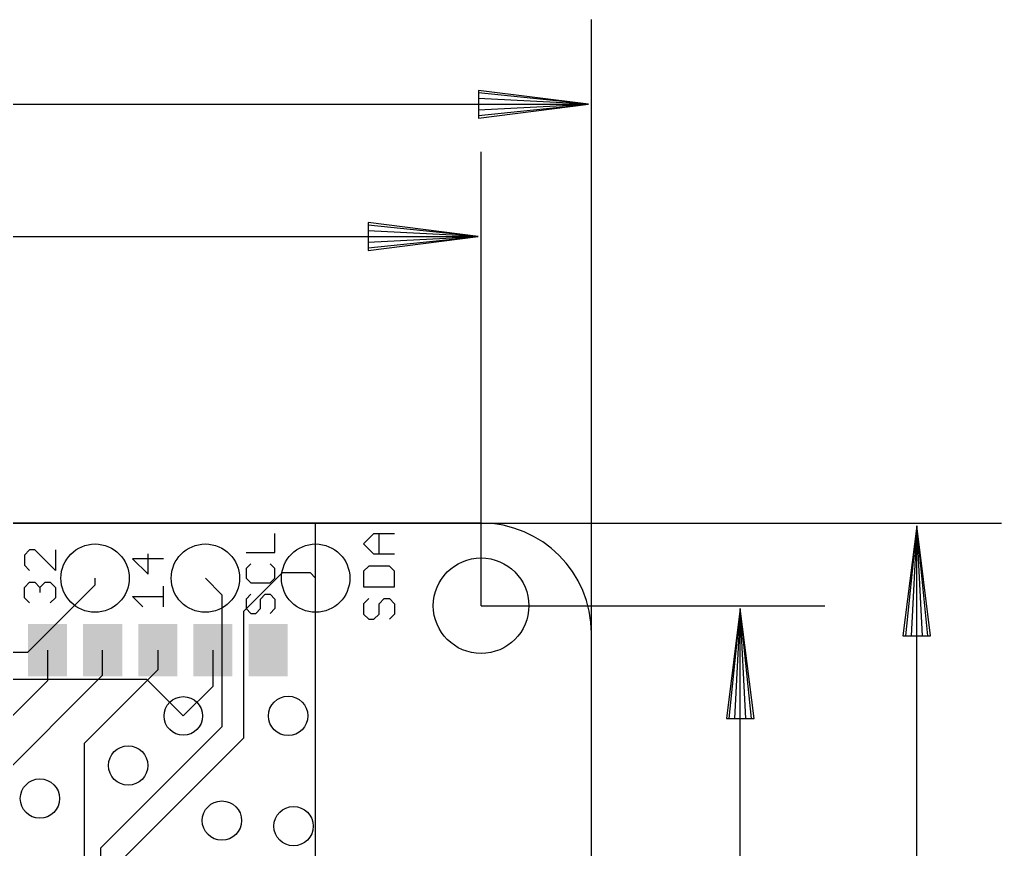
# Model space of a CAD drawing. Extents: x -6.7 to 60.2, y -8.8 to 34.8.
# Drawn here: x 37.63 to 60.24, y 15.34 to 34.46 of the extents above; entities that cross this region are included whole.
import ezdxf

# ---------------------------------------------------------------- set-up
doc = ezdxf.new("R2010")
doc.units = 0
for name, color, linetype in [('1', 22, 'CONTINUOUS'), ('16', 175, 'CONTINUOUS'), ('17', 82, 'CONTINUOUS'), ('18', 82, 'CONTINUOUS'), ('20', 7, 'CONTINUOUS'), ('21', 2, 'CONTINUOUS'), ('47', 253, 'CONTINUOUS')]:
    doc.layers.add(name, color=color, linetype=linetype)

# ---------------------------------------------------------------- blocks, each defined once
blk = doc.blocks.new('ROUNDP')
blk.add_circle((0, 0), 0.5)
blk = doc.blocks.new('RECT')
blk.add_solid([(-0.5, -0.5), (0.5, -0.5), (-0.5, 0.5), (0.5, 0.5)])
blk = doc.blocks.new('ROUNDV')
blk.add_circle((0, 0), 0.5)

msp = doc.modelspace()

# ---------------------------------------------------------------- linework, layer by layer
at = {"layer": '1'}
for p, q in [((44.45, 22.86), (0, 22.86)), ((44.45, 0), (44.45, 22.86)), ((38.274, 19.93), (38.274, 19.224)), ((39.544, 19.351), (39.544, 19.93)), ((40.814, 19.93), (40.814, 19.478)), ((42.084, 19.93), (42.084, 19.097)), ((40.814, 19.478), (39.116, 17.78)), ((38.274, 19.224), (35.179, 16.129)), ((35.433, 15.24), (39.544, 19.351)), ((42.084, 19.097), (41.402, 18.415)), ((39.116, 17.78), (39.116, 7.9502))]:
    msp.add_line(p, q, dxfattribs=at)
at = {"layer": '16'}
for p, q in [((44.45, 22.86), (0, 22.86)), ((44.45, 0), (44.45, 22.86)), ((42.799, 20.828), (43.688, 21.717)), ((43.688, 21.717), (44.323, 21.717)), ((44.323, 21.717), (44.45, 21.59)), ((39.37, 21.4376), (39.37, 21.59)), ((42.291, 21.209), (41.91, 21.59)), ((37.8206, 19.8882), (39.37, 21.4376)), ((42.291, 21.209), (42.291, 18.161)), ((42.799, 17.907), (42.799, 20.828)), ((28.9522, 19.8882), (37.8206, 19.8882)), ((40.5638, 19.2532), (30.4038, 19.2532)), ((40.5638, 19.2532), (41.402, 18.415)), ((42.291, 18.161), (39.497, 15.367)), ((42.799, 17.907), (40.005, 15.113)), ((39.497, 15.367), (39.497, 6.858))]:
    msp.add_line(p, q, dxfattribs=at)
at = {"layer": '20'}
for p, q in [((48.26, 22.86), (2.54, 22.86)), ((50.8, 2.54), (50.8, 20.32))]:
    msp.add_line(p, q, dxfattribs=at)
msp.add_circle((48.26, 20.955), 1.1, dxfattribs=at)
msp.add_arc((48.26, 20.32), 2.54, 0, 90, dxfattribs=at)
at = {"layer": '21'}
for p, q in [((43.5102, 22.1821), (43.5102, 22.6228)), ((45.5543, 22.3793), (45.7916, 22.6165)), ((45.7916, 22.6165), (46.2661, 22.6165)), ((45.9102, 22.142), (45.9102, 22.6165)), ((37.8624, 22.2423), (37.7438, 22.1237)), ((37.9811, 22.2423), (37.8624, 22.2423)), ((38.4556, 21.7678), (37.9811, 22.2423)), ((38.4556, 22.2423), (38.4556, 21.7678)), ((42.8492, 22.1821), (43.5102, 22.1821)), ((45.7916, 22.142), (45.5543, 22.3793)), ((37.7438, 22.1237), (37.7438, 21.8864)), ((40.9448, 22.0348), (40.233, 22.0348)), ((40.233, 22.0348), (40.5889, 21.6789)), ((40.5889, 21.6789), (40.5889, 22.1534)), ((46.2661, 22.142), (45.7916, 22.142)), ((37.7438, 21.8864), (37.8624, 21.7678)), ((42.9594, 21.9211), (42.8492, 21.811)), ((42.8492, 21.811), (42.8492, 21.5906)), ((43.5102, 21.811), (43.4, 21.9211)), ((43.5102, 21.5906), (43.5102, 21.811)), ((45.6729, 21.8681), (45.5543, 21.7495)), ((45.5543, 21.7495), (45.5543, 21.3936)), ((46.1475, 21.8681), (45.6729, 21.8681)), ((46.2661, 21.7495), (46.1475, 21.8681)), ((46.2661, 21.3936), (46.2661, 21.7495)), ((37.7438, 21.3753), (37.8624, 21.4939)), ((37.8624, 21.4939), (37.9811, 21.4939)), ((37.9811, 21.4939), (38.0997, 21.3753)), ((38.0997, 21.3753), (38.2183, 21.4939)), ((38.2183, 21.4939), (38.337, 21.4939)), ((38.337, 21.4939), (38.4556, 21.3753)), ((42.8492, 21.5906), (42.9594, 21.4805)), ((42.9594, 21.4805), (43.4, 21.4805)), ((43.4, 21.4805), (43.5102, 21.5906)), ((37.7438, 21.138), (37.7438, 21.3753)), ((38.0997, 21.3753), (38.0997, 21.2567)), ((38.4556, 21.3753), (38.4556, 21.138)), ((40.9448, 20.9305), (40.9448, 21.405)), ((45.5543, 21.3936), (46.2661, 21.3936)), ((37.8624, 21.0194), (37.7438, 21.138)), ((38.4556, 21.138), (38.337, 21.0194)), ((40.4703, 20.9305), (40.233, 21.1678)), ((40.233, 21.1678), (40.9448, 21.1678)), ((42.9594, 21.2195), (42.8492, 21.1093)), ((42.8492, 21.1093), (42.8492, 20.889)), ((43.1797, 21.1093), (43.2899, 21.2195)), ((43.1797, 20.889), (43.1797, 21.1093)), ((43.2899, 21.2195), (43.4, 21.2195)), ((43.4, 21.2195), (43.5102, 21.1093)), ((43.5102, 21.1093), (43.5102, 20.889)), ((45.6729, 21.1197), (45.5543, 21.0011)), ((45.9102, 21.0011), (46.0288, 21.1197)), ((46.0288, 21.1197), (46.1475, 21.1197)), ((46.1475, 21.1197), (46.2661, 21.0011)), ((42.8492, 20.889), (42.9594, 20.7788)), ((43.0696, 20.7788), (43.1797, 20.889)), ((43.5102, 20.889), (43.4, 20.7788)), ((45.5543, 21.0011), (45.5543, 20.7638)), ((45.9102, 20.7638), (45.9102, 21.0011)), ((46.2661, 21.0011), (46.2661, 20.7638)), ((42.9594, 20.7788), (43.0696, 20.7788)), ((45.5543, 20.7638), (45.6729, 20.6452)), ((45.6729, 20.6452), (45.7916, 20.6452)), ((45.7916, 20.6452), (45.9102, 20.7638)), ((46.2661, 20.7638), (46.1475, 20.6452))]:
    msp.add_line(p, q, dxfattribs=at)
at = {"layer": '47'}
for p, q in [((50.8, 5.08), (50.8, 34.462)), ((50.735, 32.512), (48.2, 32.8312)), ((48.2, 32.8312), (48.2, 32.1928)), ((50.735, 32.512), (48.2, 32.772)), ((50.735, 32.512), (48.2, 32.642)), ((0.065, 32.512), (50.735, 32.512)), ((48.2, 32.1928), (50.735, 32.512)), ((48.2, 32.382), (50.735, 32.512)), ((48.2, 32.252), (50.735, 32.512)), ((48.26, 20.955), (48.26, 31.414)), ((48.195, 29.464), (45.66, 29.7832)), ((45.66, 29.7832), (45.66, 29.1448)), ((48.195, 29.464), (45.66, 29.724)), ((2.605, 29.464), (48.195, 29.464)), ((48.195, 29.464), (45.66, 29.594)), ((45.66, 29.1448), (48.195, 29.464)), ((45.66, 29.334), (48.195, 29.464)), ((45.66, 29.204), (48.195, 29.464)), ((24.13, 22.86), (60.243, 22.86)), ((58.293, 22.795), (57.9738, 20.26)), ((58.293, 22.795), (58.033, 20.26)), ((58.293, 22.795), (58.163, 20.26)), ((58.293, 0.065), (58.293, 22.795)), ((58.6122, 20.26), (58.293, 22.795)), ((58.423, 20.26), (58.293, 22.795)), ((58.553, 20.26), (58.293, 22.795)), ((48.26, 20.955), (56.179, 20.955)), ((54.229, 20.89), (53.9098, 18.355)), ((54.229, 20.89), (53.969, 18.355)), ((54.229, 20.89), (54.099, 18.355)), ((54.229, 1.97), (54.229, 20.89)), ((54.5482, 18.355), (54.229, 20.89)), ((54.359, 18.355), (54.229, 20.89)), ((54.489, 18.355), (54.229, 20.89)), ((57.9738, 20.26), (58.6122, 20.26)), ((53.9098, 18.355), (54.5482, 18.355))]:
    msp.add_line(p, q, dxfattribs=at)

# ---------------------------------------------------------------- block references
at = {"layer": '1', "xscale": 1.2, "yscale": 0.9, "rotation": 90}
for p in [(38.274, 19.93), (39.544, 19.93), (40.814, 19.93), (42.084, 19.93), (43.354, 19.93)]:
    msp.add_blockref('RECT', p, dxfattribs=at)
at = {"layer": '17', "xscale": 1.5748, "yscale": 1.5748, "rotation": 90}
for p in [(39.37, 21.59), (39.37, 21.59), (41.91, 21.59), (41.91, 21.59), (44.45, 21.59), (44.45, 21.59)]:
    msp.add_blockref('ROUNDP', p, dxfattribs=at)
at = {"layer": '18'}
for p, xscale, yscale in [((41.402, 18.415), 0.889, 0.889), ((41.402, 18.415), 0.889, 0.889), ((43.815, 18.415), 0.9064, 0.9064), ((43.815, 18.415), 0.9064, 0.9064), ((40.132, 17.272), 0.9064, 0.9064), ((40.132, 17.272), 0.9064, 0.9064), ((38.1, 16.51), 0.9064, 0.9064), ((38.1, 16.51), 0.9064, 0.9064), ((42.291, 16.002), 0.9064, 0.9064), ((42.291, 16.002), 0.9064, 0.9064), ((43.942, 15.875), 0.9064, 0.9064), ((43.942, 15.875), 0.9064, 0.9064)]:
    msp.add_blockref('ROUNDV', p, dxfattribs=dict(at, xscale=xscale, yscale=yscale))

doc.saveas('drawing.dxf')
